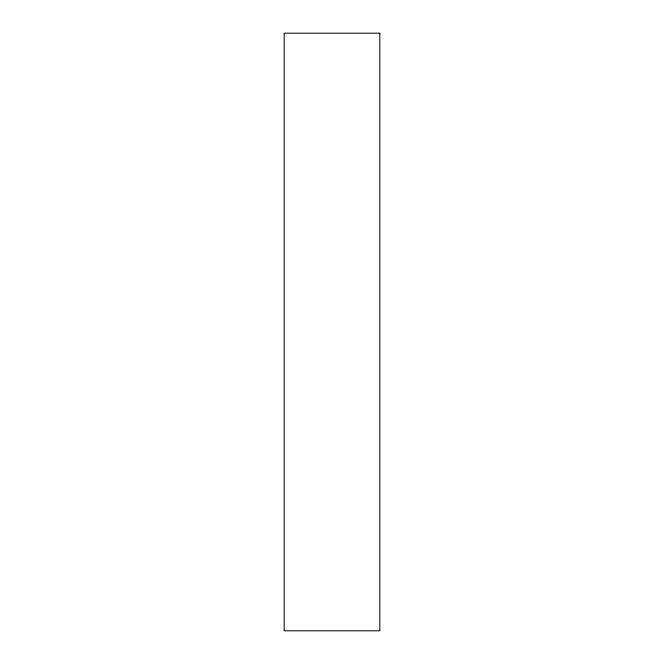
<?xml version="1.0" encoding="UTF-8"?>
<svg xmlns="http://www.w3.org/2000/svg" width="664" height="664" viewBox="0 0 664 664"><rect width="100%" height="100%" fill="white"/><g stroke="black" fill="none" stroke-linecap="round" stroke-linejoin="round"><path stroke-width="1" d="M379.808 33.2L284.192 33.2L284.192 630.8L379.808 630.8L379.808 33.2"/></g></svg>
